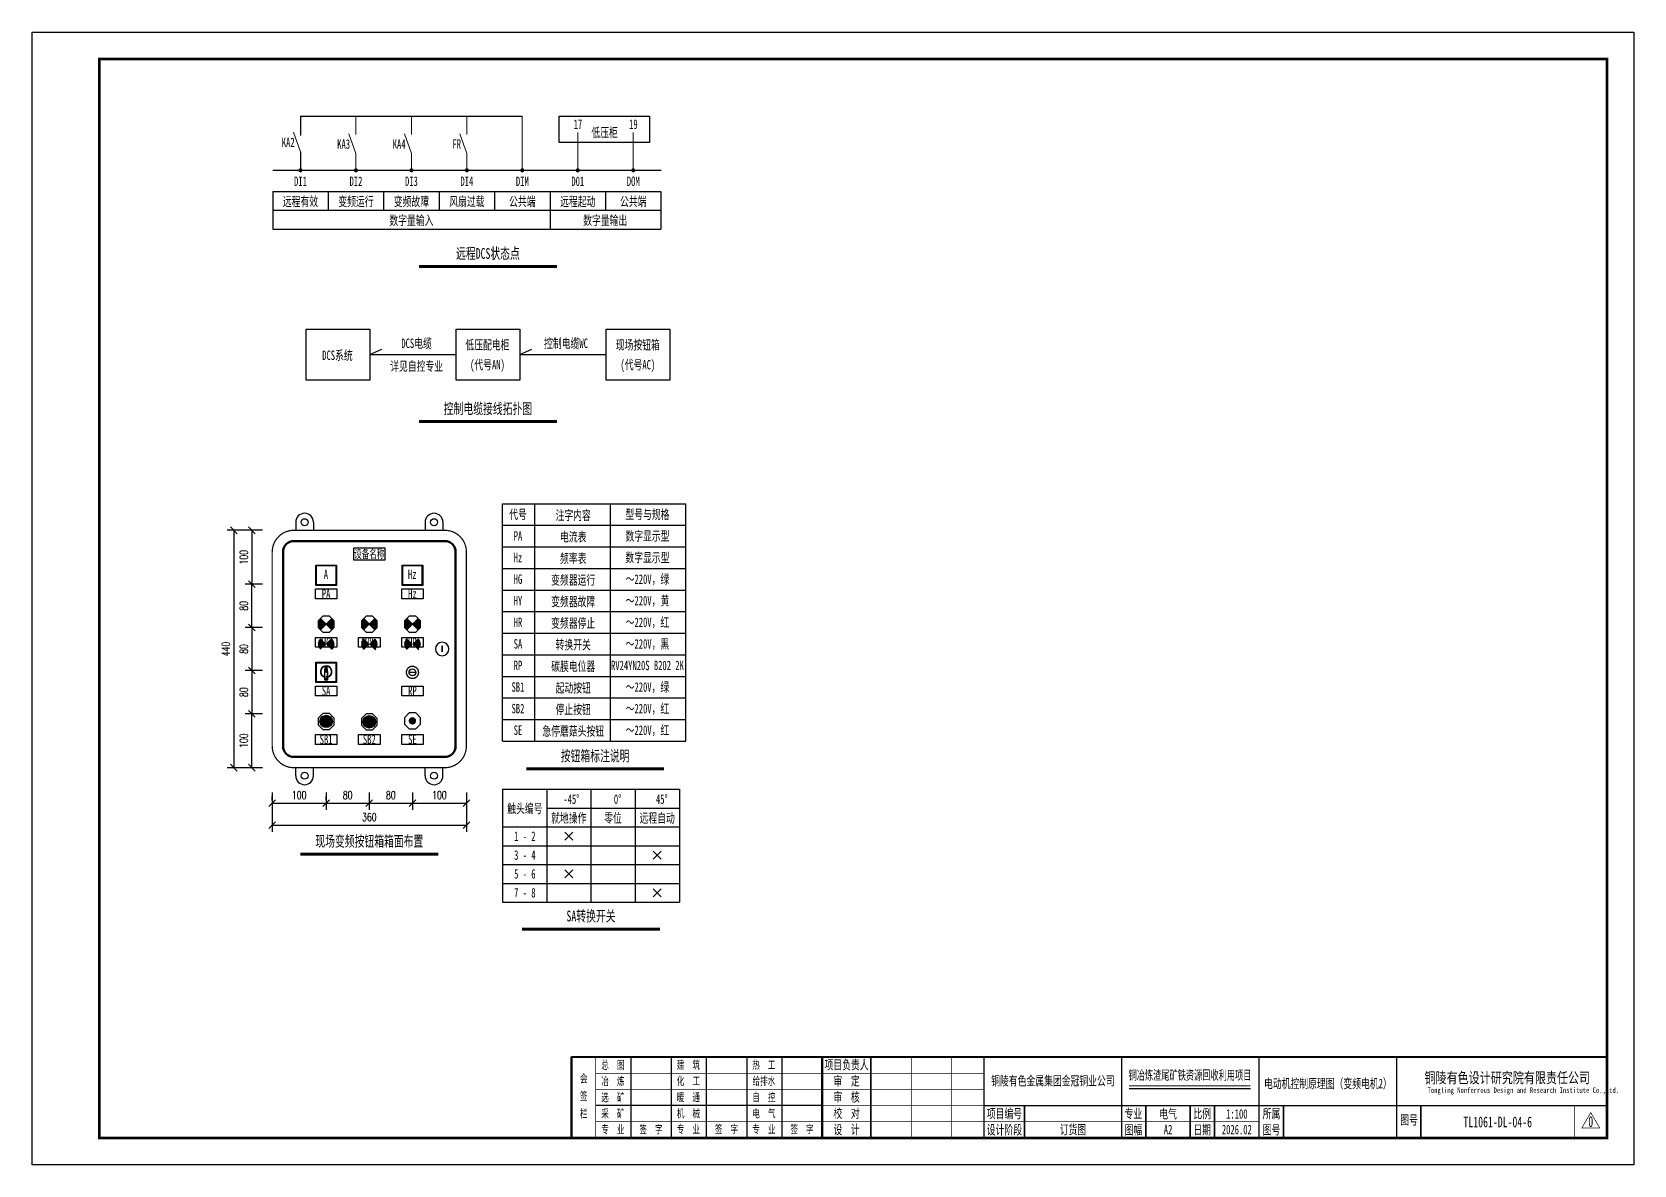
# Model space of a CAD drawing. Header units: millimetres. Extents: x 401220 to 2750366, y -101310 to 943175.
# Drawn here: x 1179837 to 1239237, y 495324 to 537324 of the extents above; entities that cross this region are included whole.
import ezdxf
from ezdxf.enums import TextEntityAlignment as Align

# ---------------------------------------------------------------- set-up
doc = ezdxf.new("R2010")
doc.units = ezdxf.units.MM
doc.linetypes.add('接地线', pattern=[1460, 500, 500, -200, 60, -200])
for name, color, linetype in [('1', 7, 'Continuous'), ('4', 1, 'Continuous'), ('TEXT', 4, 'Continuous'), ('动力平面设备层', 1, 'Continuous'), ('图框', 7, 'Continuous'), ('文字', 7, 'Continuous'), ('标注-照明', 7, 'Continuous'), ('照明平面导线层', 3, 'Continuous'), ('照明平面设备层', 1, 'Continuous'), ('电气-接地设计-接地线', 3, '接地线')]:
    doc.layers.add(name, color=color, linetype=linetype)
doc.layers.add('CAXA0层', color=7, linetype='Continuous', lineweight=25)
doc.layers.add('SW', color=8, linetype='Continuous', lineweight=20)
doc.styles.add('DIM_FONT', font='txt.shx', dxfattribs={"width": 0.7, "bigfont": 'hzdx.shx'})
doc.styles.add('HZ', font='simsun.ttf', dxfattribs={"width": 0.75})
doc.styles.add('标准', font='NSimSun.ttf', dxfattribs={"width": 0.667})
doc.dimstyles.new('副本 DIM20', dxfattribs={"dimtxt": 300, "dimasz": 2, "dimexe": 250, "dimexo": 300, "dimgap": 150, "dimtad": 1, "dimdec": 4, "dimlfac": 0.05, "dimzin": 0, "dimdsep": 46, "dimtxsty": 'DIM_FONT', "dimblk1": '_DIMX', "dimblk2": '_DIMX', "dimsah": 1, "dimcen": 0.09, "dimadec": 0, "dimazin": 0, "dimtfac": 1, "dimtdec": 4, "dimtix": 1, "dimtmove": 2, "dimatfit": 3, "dimldrblk": '_DIMX', "dimfxl": 250, "dimtolj": 1, "dimtzin": 0, "dimarcsym": 0})

# ---------------------------------------------------------------- blocks, each defined once
blk = doc.blocks.new('_Oblique')
at = {"color": 0, "linetype": 'ByBlock', "lineweight": -2}
blk.add_line((-0.5, -0.5), (0.5, 0.5), dxfattribs=at)
blk = doc.blocks.new('*D123')
at = {"layer": '1', "color": 3, "linetype": 'ByBlock', "lineweight": -2}
for p, q in [((1188384, 515252), (1187738, 515252)), ((1187988, 515252), (1187988, 513652)), ((1188384, 513652), (1187738, 513652))]:
    blk.add_line(p, q, dxfattribs=at)
at = {"layer": 'Defpoints', "color": 0, "linetype": 'ByBlock'}
for p in [(1188684, 515252), (1187988, 513652), (1188684, 513652)]:
    blk.add_point(p, dxfattribs=at)
at = {"layer": '1', "color": 3, "linetype": 'ByBlock', "lineweight": -2, "xscale": 250, "yscale": 250, "zscale": 250}
for p, rotation in [((1187988, 515252), 90), ((1187988, 513652), 270)]:
    blk.add_blockref('_Oblique', p, dxfattribs=dict(at, rotation=rotation))
at = {"layer": '1', "color": 7, "linetype": 'ByBlock', "insert": (1187688, 514452), "char_height": 300, "attachment_point": 5, "rotation": 90, "style": 'DIM_FONT'}
blk.add_mtext('\\A1;80', dxfattribs=at)
blk = doc.blocks.new('_DIMX')
blk.add_line((-150, 0), (150, 0))
at = {"const_width": 50}
blk.add_lwpolyline([(-70, -70), (70, 70)], dxfattribs=at)
blk = doc.blocks.new('*D124')
at = {"layer": '1', "color": 3, "linetype": 'ByBlock', "lineweight": -2}
for p, q in [((1188061, 518852), (1187074, 518852)), ((1187324, 518852), (1187324, 510052)), ((1188061, 510052), (1187074, 510052))]:
    blk.add_line(p, q, dxfattribs=at)
at = {"layer": 'Defpoints', "color": 0, "linetype": 'ByBlock'}
for p in [(1188361, 518852), (1187324, 510052), (1188361, 510052)]:
    blk.add_point(p, dxfattribs=at)
at = {"layer": '1', "color": 3, "linetype": 'ByBlock', "lineweight": -2, "xscale": 250, "yscale": 250, "zscale": 250}
for p, rotation in [((1187324, 518852), 90), ((1187324, 510052), 270)]:
    blk.add_blockref('_Oblique', p, dxfattribs=dict(at, rotation=rotation))
at = {"layer": '1', "color": 7, "linetype": 'ByBlock', "insert": (1187024, 514452), "char_height": 300, "attachment_point": 5, "rotation": 90, "style": 'DIM_FONT'}
blk.add_mtext('\\A1;440', dxfattribs=at)
blk = doc.blocks.new('*D125')
at = {"layer": '1', "color": 3, "linetype": 'ByBlock', "lineweight": -2}
for p, q in [((1188384, 518852), (1187738, 518852)), ((1187988, 518852), (1187988, 516852)), ((1188384, 516852), (1187738, 516852))]:
    blk.add_line(p, q, dxfattribs=at)
at = {"layer": 'Defpoints', "color": 0, "linetype": 'ByBlock'}
for p in [(1188684, 518852), (1187988, 516852), (1188684, 516852)]:
    blk.add_point(p, dxfattribs=at)
at = {"layer": '1', "color": 3, "linetype": 'ByBlock', "lineweight": -2, "xscale": 250, "yscale": 250, "zscale": 250}
for p, rotation in [((1187988, 518852), 90), ((1187988, 516852), 270)]:
    blk.add_blockref('_Oblique', p, dxfattribs=dict(at, rotation=rotation))
at = {"layer": '1', "color": 7, "linetype": 'ByBlock', "insert": (1187688, 517852), "char_height": 300, "attachment_point": 5, "rotation": 90, "style": 'DIM_FONT'}
blk.add_mtext('\\A1;100', dxfattribs=at)
blk = doc.blocks.new('*D126')
at = {"layer": '1', "color": 3, "linetype": 'ByBlock', "lineweight": -2}
for p, q in [((1188229, 516852), (1187738, 516852)), ((1187988, 515252), (1187988, 516852)), ((1188167, 515252), (1187738, 515252))]:
    blk.add_line(p, q, dxfattribs=at)
at = {"layer": 'Defpoints', "color": 0, "linetype": 'ByBlock'}
for p in [(1187988, 516852), (1188529, 516852), (1188467, 515252)]:
    blk.add_point(p, dxfattribs=at)
at = {"layer": '1', "color": 3, "linetype": 'ByBlock', "lineweight": -2, "xscale": 250, "yscale": 250, "zscale": 250}
for p, rotation in [((1187988, 516852), 90), ((1187988, 515252), 270)]:
    blk.add_blockref('_Oblique', p, dxfattribs=dict(at, rotation=rotation))
at = {"layer": '1', "color": 7, "linetype": 'ByBlock', "insert": (1187688, 516052), "char_height": 300, "attachment_point": 5, "rotation": 90, "style": 'DIM_FONT'}
blk.add_mtext('\\A1;80', dxfattribs=at)
blk = doc.blocks.new('*D127')
at = {"layer": '1', "color": 3, "linetype": 'ByBlock', "lineweight": -2}
for p, q in [((1192341, 509129), (1192341, 508483)), ((1193943, 509129), (1193943, 508483)), ((1192341, 508733), (1193943, 508733))]:
    blk.add_line(p, q, dxfattribs=at)
at = {"layer": 'Defpoints', "color": 0, "linetype": 'ByBlock'}
for p in [(1192341, 509429), (1193943, 509429), (1193943, 508733)]:
    blk.add_point(p, dxfattribs=at)
at = {"layer": '1', "color": 3, "linetype": 'ByBlock', "lineweight": -2, "xscale": 250, "yscale": 250, "zscale": 250, "rotation": 180}
blk.add_blockref('_Oblique', (1192341, 508733), dxfattribs=at)
at = {"layer": '1', "color": 3, "linetype": 'ByBlock', "lineweight": -2, "xscale": 250, "yscale": 250, "zscale": 250}
blk.add_blockref('_Oblique', (1193943, 508733), dxfattribs=at)
at = {"layer": '1', "color": 7, "linetype": 'ByBlock', "insert": (1193142, 509033), "char_height": 300, "attachment_point": 5, "style": 'DIM_FONT'}
blk.add_mtext('\\A1;80', dxfattribs=at)
blk = doc.blocks.new('*D128')
at = {"layer": '1', "color": 3, "linetype": 'ByBlock', "lineweight": -2}
for p, q in [((1193943, 509129), (1193943, 508483)), ((1195943, 509129), (1195943, 508483)), ((1193943, 508733), (1195943, 508733))]:
    blk.add_line(p, q, dxfattribs=at)
at = {"layer": 'Defpoints', "color": 0, "linetype": 'ByBlock'}
for p in [(1193943, 509429), (1195943, 509429), (1195943, 508733)]:
    blk.add_point(p, dxfattribs=at)
at = {"layer": '1', "color": 3, "linetype": 'ByBlock', "lineweight": -2, "xscale": 250, "yscale": 250, "zscale": 250, "rotation": 180}
blk.add_blockref('_Oblique', (1193943, 508733), dxfattribs=at)
at = {"layer": '1', "color": 3, "linetype": 'ByBlock', "lineweight": -2, "xscale": 250, "yscale": 250, "zscale": 250}
blk.add_blockref('_Oblique', (1195943, 508733), dxfattribs=at)
at = {"layer": '1', "color": 7, "linetype": 'ByBlock', "insert": (1194943, 509033), "char_height": 300, "attachment_point": 5, "style": 'DIM_FONT'}
blk.add_mtext('\\A1;100', dxfattribs=at)
blk = doc.blocks.new('*D129')
at = {"layer": '1', "color": 3, "linetype": 'ByBlock', "lineweight": -2}
for p, q in [((1188743, 509129), (1188743, 507668)), ((1195943, 509129), (1195943, 507668)), ((1188743, 507918), (1195943, 507918))]:
    blk.add_line(p, q, dxfattribs=at)
at = {"layer": 'Defpoints', "color": 0, "linetype": 'ByBlock'}
for p in [(1188743, 509429), (1195943, 509429), (1195943, 507918)]:
    blk.add_point(p, dxfattribs=at)
at = {"layer": '1', "color": 3, "linetype": 'ByBlock', "lineweight": -2, "xscale": 250, "yscale": 250, "zscale": 250, "rotation": 180}
blk.add_blockref('_Oblique', (1188743, 507918), dxfattribs=at)
at = {"layer": '1', "color": 3, "linetype": 'ByBlock', "lineweight": -2, "xscale": 250, "yscale": 250, "zscale": 250}
blk.add_blockref('_Oblique', (1195943, 507918), dxfattribs=at)
at = {"layer": '1', "color": 7, "linetype": 'ByBlock', "insert": (1192343, 508218), "char_height": 300, "attachment_point": 5, "style": 'DIM_FONT'}
blk.add_mtext('\\A1;360', dxfattribs=at)
blk = doc.blocks.new('*D130')
at = {"layer": '1', "color": 3, "linetype": 'ByBlock', "lineweight": -2}
for p, q in [((1188384, 512052), (1187738, 512052)), ((1187988, 510052), (1187988, 512052)), ((1188384, 510052), (1187738, 510052))]:
    blk.add_line(p, q, dxfattribs=at)
at = {"layer": 'Defpoints', "color": 0, "linetype": 'ByBlock'}
for p in [(1187988, 512052), (1188684, 512052), (1188684, 510052)]:
    blk.add_point(p, dxfattribs=at)
at = {"layer": '1', "color": 3, "linetype": 'ByBlock', "lineweight": -2, "xscale": 250, "yscale": 250, "zscale": 250}
for p, rotation in [((1187988, 512052), 90), ((1187988, 510052), 270)]:
    blk.add_blockref('_Oblique', p, dxfattribs=dict(at, rotation=rotation))
at = {"layer": '1', "color": 7, "linetype": 'ByBlock', "insert": (1187688, 511052), "char_height": 300, "attachment_point": 5, "rotation": 90, "style": 'DIM_FONT'}
blk.add_mtext('\\A1;100', dxfattribs=at)
blk = doc.blocks.new('*D131')
at = {"layer": '1', "color": 3, "linetype": 'ByBlock', "lineweight": -2}
for p, q in [((1188167, 513652), (1187738, 513652)), ((1187988, 513652), (1187988, 512052)), ((1188229, 512052), (1187738, 512052))]:
    blk.add_line(p, q, dxfattribs=at)
at = {"layer": 'Defpoints', "color": 0, "linetype": 'ByBlock'}
for p in [(1188467, 513652), (1187988, 512052), (1188529, 512052)]:
    blk.add_point(p, dxfattribs=at)
at = {"layer": '1', "color": 3, "linetype": 'ByBlock', "lineweight": -2, "xscale": 250, "yscale": 250, "zscale": 250}
for p, rotation in [((1187988, 513652), 90), ((1187988, 512052), 270)]:
    blk.add_blockref('_Oblique', p, dxfattribs=dict(at, rotation=rotation))
at = {"layer": '1', "color": 7, "linetype": 'ByBlock', "insert": (1187688, 512852), "char_height": 300, "attachment_point": 5, "rotation": 90, "style": 'DIM_FONT'}
blk.add_mtext('\\A1;80', dxfattribs=at)
blk = doc.blocks.new('*D132')
at = {"layer": '1', "color": 3, "linetype": 'ByBlock', "lineweight": -2}
for p, q in [((1188743, 508846), (1188743, 508983)), ((1188743, 508733), (1190743, 508733)), ((1190743, 508846), (1190743, 508983))]:
    blk.add_line(p, q, dxfattribs=at)
at = {"layer": 'Defpoints', "color": 0, "linetype": 'ByBlock'}
for p in [(1188743, 508546), (1190743, 508733), (1190743, 508546)]:
    blk.add_point(p, dxfattribs=at)
at = {"layer": '1', "color": 3, "linetype": 'ByBlock', "lineweight": -2, "xscale": 250, "yscale": 250, "zscale": 250, "rotation": 180}
blk.add_blockref('_Oblique', (1188743, 508733), dxfattribs=at)
at = {"layer": '1', "color": 3, "linetype": 'ByBlock', "lineweight": -2, "xscale": 250, "yscale": 250, "zscale": 250}
blk.add_blockref('_Oblique', (1190743, 508733), dxfattribs=at)
at = {"layer": '1', "color": 7, "linetype": 'ByBlock', "insert": (1189743, 509033), "char_height": 300, "attachment_point": 5, "style": 'DIM_FONT'}
blk.add_mtext('\\A1;100', dxfattribs=at)
blk = doc.blocks.new('*D133')
at = {"layer": '1', "color": 3, "linetype": 'ByBlock', "lineweight": -2}
for p, q in [((1190740, 509129), (1190740, 508483)), ((1192341, 509129), (1192341, 508483)), ((1190740, 508733), (1192341, 508733))]:
    blk.add_line(p, q, dxfattribs=at)
at = {"layer": 'Defpoints', "color": 0, "linetype": 'ByBlock'}
for p in [(1190740, 509429), (1192341, 509429), (1192341, 508733)]:
    blk.add_point(p, dxfattribs=at)
at = {"layer": '1', "color": 3, "linetype": 'ByBlock', "lineweight": -2, "xscale": 250, "yscale": 250, "zscale": 250, "rotation": 180}
blk.add_blockref('_Oblique', (1190740, 508733), dxfattribs=at)
at = {"layer": '1', "color": 3, "linetype": 'ByBlock', "lineweight": -2, "xscale": 250, "yscale": 250, "zscale": 250}
blk.add_blockref('_Oblique', (1192341, 508733), dxfattribs=at)
at = {"layer": '1', "color": 7, "linetype": 'ByBlock', "insert": (1191541, 509033), "char_height": 300, "attachment_point": 5, "style": 'DIM_FONT'}
blk.add_mtext('\\A1;80', dxfattribs=at)
blk = doc.blocks.new('3')
at = {"layer": 'TEXT', "color": 7, "lineweight": 25, "style": 'HZ', "width": 0.75}
for s, height, p in [('铜陵有色设计研究院有限责任公司', 400, (221501, 249018)), ('Tongling Nonferrous Design and Research Institute Co.,Ltd.', 200, (221613, 248659))]:
    blk.add_text(s, height=height, dxfattribs=at).set_placement(p)
blk = doc.blocks.new('铜陵有色图签02')
at = {"layer": '图框', "linetype": 'Continuous', "lineweight": 50}
for p, q in [((-38401, 3003), (-38401, 1)), ((-29100, 3001), (-29100, 0))]:
    blk.add_line(p, q, dxfattribs=at)
at = {"layer": '图框', "color": 7, "linetype": 'Continuous', "lineweight": 25}
for p, q in [((-36201, 3010), (-36201, 9)), ((-34701, 3010), (-34701, 9)), ((-33401, 3017), (-33401, 16)), ((-31901, 3017), (-31901, 16)), ((-30601, 3017), (-30601, 16)), ((-29100, 1201), (-37501, 1201))]:
    blk.add_line(p, q, dxfattribs=at)
at = {"layer": '图框', "color": 7, "linetype": 'Continuous', "lineweight": 35}
for p, q in [((-27300, 3001), (-27300, 1)), ((-21600, 1197), (-21600, -3)), ((-17100, 1200), (-17100, 0)), ((-15450, 0), (-15450, 1200)), ((-14550, 1200), (-14550, 0)), ((-12000, 1201), (-12000, 1)), ((-6900, 1202), (-6900, 2))]:
    blk.add_line(p, q, dxfattribs=at)
at = {"layer": '图框', "lineweight": 25}
blk.add_line((-17723, 1830), (-13223, 1830), dxfattribs=at)
at = {"layer": '图框', "lineweight": 70, "const_width": 70}
blk.add_lwpolyline([(-17980, 3001), (0, 3001), (-38401, 3001)], dxfattribs=at)
at = {"layer": '图框', "color": 7, "linetype": 'Continuous', "lineweight": 25, "const_width": 25}
for points in [[(-37501, 3000), (-37501, 0)], [(-25800, 3001), (-25800, 1)], [(-24300, 3001), (-24300, 1)], [(-23100, 2401), (-37501, 2401)], [(-23100, 1801), (-37501, 1801)], [(-23100, 1201), (-29100, 1201)], [(-12900, 600), (-18000, 600), (-37501, 600)], [(-602, 943), (-932, 371), (-272, 371), (-602, 943)]]:
    blk.add_lwpolyline(points, dxfattribs=at)
at = {"layer": '图框', "linetype": 'Continuous', "lineweight": 50, "const_width": 50}
for points in [[(-23100, 3001), (-23100, 1)], [(-18000, 3000), (-18000, 0)]]:
    blk.add_lwpolyline(points, dxfattribs=at)
at = {"layer": '图框', "lineweight": 50, "const_width": 50}
for points in [[(-12900, 3001), (-12900, 1)], [(-7800, 3001), (-7800, 1)], [(0, 3000), (0, 0)], [(-23100, 1200), (0, 1200)]]:
    blk.add_lwpolyline(points, dxfattribs=at)
at = {"layer": '图框', "lineweight": 25, "const_width": 35}
blk.add_lwpolyline([(-17723, 1930), (-13223, 1930)], dxfattribs=at)
at = {"layer": '图框', "color": 7, "linetype": 'Continuous', "lineweight": 35, "const_width": 25}
blk.add_lwpolyline([(-1200, 1201), (-1200, 0)], dxfattribs=at)
at = {"layer": '图框', "linetype": 'Continuous', "lineweight": 70, "const_width": 70}
blk.add_lwpolyline([(-38401, 1), (0, 0)], dxfattribs=at)
at = {"layer": '图框', "lineweight": 25}
blk.add_blockref('3', (-228268, -246986), dxfattribs=at)
at = {"layer": 'TEXT', "color": 7, "lineweight": 25, "style": '标准', "width": 0.667}
for s, height, p in [('会', 300, (-37942, 2054)), ('总  图', 300, (-36862, 2555)), ('建  筑', 300, (-34062, 2562)), ('热  工', 300, (-31262, 2562)), ('项目负责人', 350, (-28197, 2541)), ('冶  炼', 300, (-36862, 1955)), ('化  工', 300, (-34062, 1962)), ('给排水', 300, (-31262, 1962)), ('审  定', 350, (-28197, 1941)), ('签', 300, (-37942, 1404)), ('选  矿', 300, (-36862, 1355)), ('暖  通', 300, (-34062, 1362)), ('自  控', 300, (-31262, 1362)), ('审  核', 350, (-28197, 1341)), ('栏', 300, (-37942, 754)), ('采  矿', 300, (-36862, 754)), ('机  械', 300, (-34062, 761)), ('电  气', 300, (-31262, 761)), ('校  对', 350, (-28197, 741)), ('项目编号', 350, (-22343, 730)), ('专业', 350, (-17559, 730)), ('比例', 350, (-15009, 730)), ('所属', 350, (-12438, 730)), ('图号', 350, (-7339, 495)), ('专  业', 300, (-36862, 170)), ('签  字', 300, (-35449, 170)), ('专  业', 300, (-34062, 177)), ('签  字', 300, (-32649, 177)), ('专  业', 300, (-31262, 177)), ('签  字', 300, (-29849, 177)), ('设  计', 350, (-28197, 139)), ('设计阶段', 350, (-22343, 130)), ('图幅', 350, (-17559, 130)), ('日期', 350, (-15009, 130)), ('图号', 350, (-12438, 130))]:
    blk.add_text(s, height=height, dxfattribs=at).set_placement(p, align=Align.CENTER)

msp = doc.modelspace()

# ---------------------------------------------------------------- hatches: boundary and pattern name
at = {"linetype": 'ByBlock', "lineweight": 25}
h = msp.add_hatch(dxfattribs=at)
h.set_pattern_fill('ANSI31', scale=184.8, style=0)
h.set_pattern_definition([(45, (626340.397, 517562.544), (-16.3341666, 16.3341666), [])])
h.paths.add_polyline_path([(1190742.75691, 515367.58277), (1190533.85323, 515576.83361, 0.1991281417), (1190447.07691, 515367.58277, 0.1986966109), (1190533.50607, 515158.67908)])
h.paths.add_polyline_path([(1190952.00775, 515576.48645), (1190742.75691, 515367.58277), (1190951.66059, 515158.33193, 0.1991281417), (1191038.43691, 515367.58277, 0.1986966109)])
h = msp.add_hatch(dxfattribs=at)
h.set_pattern_fill('ANSI31', scale=184.8, style=0)
h.set_pattern_definition([(45, (629330.195, 517562.544), (-16.3341666, 16.3341666), [])])
h.paths.add_polyline_path([(1192342.70246, 515367.58277), (1192133.79877, 515576.83361, 0.1991281417), (1192047.02246, 515367.58277, 0.1986966109), (1192133.45162, 515158.67908)])
h.paths.add_polyline_path([(1192551.9533, 515576.48645), (1192342.70246, 515367.58277), (1192551.60614, 515158.33193, 0.1991281417), (1192638.38246, 515367.58277, 0.1986966109)])
h = msp.add_hatch(dxfattribs=at)
h.set_pattern_fill('ANSI31', scale=184.8, style=0)
h.set_pattern_definition([(45, (630930.25, 517562.544), (-16.3341666, 16.3341666), [])])
h.paths.add_polyline_path([(1193942.75691, 515367.58277), (1193733.85323, 515576.83361, 0.1991281417), (1193647.07691, 515367.58277, 0.1986966109), (1193733.50607, 515158.67908)])
h.paths.add_polyline_path([(1194152.00775, 515576.48645), (1193942.75691, 515367.58277), (1194151.66059, 515158.33193, 0.1991281417), (1194238.43691, 515367.58277, 0.1986966109)])
h = msp.add_hatch(dxfattribs=at)
h.set_pattern_fill('ANSI31', scale=184.8, style=0)
h.set_pattern_definition([(45, (626340.397, 516827.52), (-16.3341666, 16.3341666), [])])
h.paths.add_polyline_path([(1190742.75691, 514632.55855), (1190533.85323, 514841.80939, 0.1991281417), (1190447.07691, 514632.55855, 0.1986966109), (1190533.50607, 514423.65487)])
h.paths.add_polyline_path([(1190952.00775, 514841.46223), (1190742.75691, 514632.55855), (1190951.66059, 514423.30771, 0.1991281417), (1191038.43691, 514632.55855, 0.1986966109)])
h = msp.add_hatch(dxfattribs=at)
h.set_pattern_fill('ANSI31', scale=184.8, style=0)
h.set_pattern_definition([(45, (629330.195, 516827.52), (-16.3341666, 16.3341666), [])])
h.paths.add_polyline_path([(1192342.70246, 514632.55855), (1192133.79877, 514841.80939, 0.1991281417), (1192047.02246, 514632.55855, 0.1986966109), (1192133.45162, 514423.65487)])
h.paths.add_polyline_path([(1192551.9533, 514841.46223), (1192342.70246, 514632.55855), (1192551.60614, 514423.30771, 0.1991281417), (1192638.38246, 514632.55855, 0.1986966109)])
h = msp.add_hatch(dxfattribs=at)
h.set_pattern_fill('ANSI31', scale=184.8, style=0)
h.set_pattern_definition([(45, (630930.25, 516827.52), (-16.3341666, 16.3341666), [])])
h.paths.add_polyline_path([(1193942.75691, 514632.55855), (1193733.85323, 514841.80939, 0.1991281417), (1193647.07691, 514632.55855, 0.1986966109), (1193733.50607, 514423.65487)])
h.paths.add_polyline_path([(1194152.00775, 514841.46223), (1193942.75691, 514632.55855), (1194151.66059, 514423.30771, 0.1991281417), (1194238.43691, 514632.55855, 0.1986966109)])
at = {"layer": '文字', "linetype": 'ByBlock', "ltscale": 0.2}
h = msp.add_hatch(dxfattribs=at)
h.set_pattern_fill('ANSI31', scale=308, style=0)
h.set_pattern_definition([(45, (-2173361.837, 1886555.832), (-27.22361108, 27.22361108), [])])
edge = h.paths.add_edge_path()
edge.add_line((1190803.7065, 513304.4534), (1190803.7065, 513579.75142))
edge.add_line((1190679.0034, 513579.75094), (1190679.0034, 513304.4534))
edge.add_arc((1189907.32204, 513579.75094), 896.38446, 359.9999999985, 366.2311317249)
edge.add_arc((1190323.14414, 513625.15229), 478.09114, 6.2311317169, 14.7669743256)
edge.add_arc((1190582.03689, 513693.39509), 210.3552, 14.7669743376, 32.4716252569)
edge.add_arc((1190741.35495, 513794.781), 21.51308, 32.4716252704, 90.0000000155)
edge.add_arc((1190741.35495, 513794.781), 21.51308, 90.0000000068, 147.5283747518)
edge.add_arc((1190900.67301, 513693.39509), 210.3552, 147.5283747424, 165.2330256616)
edge.add_arc((1191159.56576, 513625.15229), 478.09114, 165.233025662, 173.7688682705)
edge.add_arc((1191575.38786, 513579.75094), 896.38446, 173.7688682747, 180.0000000009)
edge.add_line((1190679.0034, 513304.4534), (1190803.7065, 513304.4534))
at = {"layer": '电气-接地设计-接地线', "linetype": 'ByBlock', "ltscale": 0.2}
h = msp.add_hatch(color=7, dxfattribs=at)
edge = h.paths.add_edge_path()
edge.add_arc((1190742.75691, 511767.57762), 230.34819, 0, 360)
h = msp.add_hatch(color=7, dxfattribs=at)
edge = h.paths.add_edge_path()
edge.add_arc((1192342.70246, 511752.06001), 230.34819, 0, 360)
h = msp.add_hatch(color=7, dxfattribs=at)
edge = h.paths.add_edge_path()
edge.add_arc((1193941.36405, 511787.57607), 138.20891, 0, 360)

# ---------------------------------------------------------------- linework, layer by layer
at = {"color": 7, "linetype": 'ByBlock', "lineweight": 25}
for p, q in [((1190952.00775, 515576.48645), (1190533.50607, 515158.67908)), ((1190951.66059, 515158.33193), (1190533.85323, 515576.83361)), ((1192551.9533, 515576.48645), (1192133.45162, 515158.67908)), ((1192551.60614, 515158.33193), (1192133.79877, 515576.83361)), ((1194152.00775, 515576.48645), (1193733.50607, 515158.67908)), ((1194151.66059, 515158.33193), (1193733.85323, 515576.83361)), ((1190679.0034, 513579.75094), (1190679.0034, 513304.4534)), ((1190679.0034, 513304.4534), (1190803.7065, 513304.4534)), ((1190803.7065, 513304.4534), (1190803.7065, 513579.75142))]:
    msp.add_line(p, q, dxfattribs=at)
at = {"color": 7, "linetype": 'ByBlock', "lineweight": 20, "const_width": 75}
for points in [[(1189752.63801, 532197.32135, 1), (1189827.63801, 532197.32135, 1)], [(1191809.13695, 532197.32135, 1), (1191884.13695, 532197.32135, 1)], [(1193865.63588, 532197.32135, 1), (1193940.63588, 532197.32135, 1)], [(1195922.13482, 532197.32135, 1), (1195997.13482, 532197.32135, 1)], [(1197978.63376, 532197.32135, 1), (1198053.63376, 532197.32135, 1)], [(1200035.13269, 532197.32135, 1), (1200110.13269, 532197.32135, 1)], [(1202091.63163, 532197.32135, 1), (1202166.63163, 532197.32135, 1)]]:
    msp.add_lwpolyline(points, format="xyb", close=True, dxfattribs=at)
at = {"color": 7, "linetype": 'ByBlock', "lineweight": 50}
for points in [[(1189542.75691, 518451.748, 0.4142135624), (1189142.75691, 518051.748)], [(1195542.75691, 518051.748, 0.4142135624), (1195142.75691, 518451.748)], [(1189142.75691, 510851.748, 0.4142135624), (1189542.75691, 510451.748)], [(1195142.75691, 510451.748, 0.4142135624), (1195542.75691, 510851.748)]]:
    msp.add_lwpolyline(points, format="xyb", dxfattribs=at)
for points in [[(1189142.75691, 510851.748), (1189142.75691, 518051.748)], [(1189542.75691, 518451.748), (1195142.75691, 518451.748)], [(1195542.75691, 518051.748), (1195542.75691, 510851.748)], [(1195142.75691, 510451.748), (1189542.75691, 510451.748)]]:
    msp.add_lwpolyline(points, dxfattribs=at)
at = {"color": 7, "linetype": 'ByBlock', "lineweight": 25}
for points in [[(1191763.12396, 518201.748), (1192922.38986, 518201.748), (1192922.38986, 517745.7219), (1191763.12396, 517745.7219)], [(1190360.18169, 517561.51147), (1191122.61629, 517561.51147), (1191122.61629, 516809.23954), (1190360.18169, 516809.23954)], [(1193560.18169, 517561.51404), (1194322.61629, 517561.51404), (1194322.61629, 516809.24212), (1193560.18169, 516809.24212)], [(1190343.69292, 516676.27314), (1191141.8209, 516676.27314), (1191141.8209, 516313.45338), (1190343.69292, 516313.45338)], [(1193543.69292, 516676.27571), (1194341.8209, 516676.27571), (1194341.8209, 516313.45595), (1193543.69292, 516313.45595)], [(1190620.28224, 515663.26277), (1190447.07691, 515490.05743), (1190447.07691, 515245.1081), (1190620.28224, 515071.90277), (1190865.23157, 515071.90277), (1191038.43691, 515245.1081), (1191038.43691, 515490.05743), (1190865.23157, 515663.26277)], [(1192220.22779, 515663.26277), (1192047.02246, 515490.05743), (1192047.02246, 515245.1081), (1192220.22779, 515071.90277), (1192465.17712, 515071.90277), (1192638.38246, 515245.1081), (1192638.38246, 515490.05743), (1192465.17712, 515663.26277)], [(1193820.28224, 515663.26277), (1193647.07691, 515490.05743), (1193647.07691, 515245.1081), (1193820.28224, 515071.90277), (1194065.23157, 515071.90277), (1194238.43691, 515245.1081), (1194238.43691, 515490.05743), (1194065.23157, 515663.26277)], [(1190343.69292, 514876.27314), (1191141.8209, 514876.27314), (1191141.8209, 514513.45338), (1190343.69292, 514513.45338)], [(1191943.63846, 514876.27314), (1192741.76645, 514876.27314), (1192741.76645, 514513.45338), (1191943.63846, 514513.45338)], [(1193543.69292, 514876.27314), (1194341.8209, 514876.27314), (1194341.8209, 514513.45338), (1193543.69292, 514513.45338)], [(1190360.18169, 513961.51147), (1191122.61629, 513961.51147), (1191122.61629, 513209.23954), (1190360.18169, 513209.23954)], [(1190343.69292, 513076.27314), (1191141.8209, 513076.27314), (1191141.8209, 512713.45338), (1190343.69292, 512713.45338)], [(1193543.69292, 513076.27571), (1194341.8209, 513076.27571), (1194341.8209, 512713.45595), (1193543.69292, 512713.45595)], [(1190620.28224, 512063.26019), (1190447.07691, 511890.05486), (1190447.07691, 511645.10553), (1190620.28224, 511471.90019), (1190865.23157, 511471.90019), (1191038.43691, 511645.10553), (1191038.43691, 511890.05486), (1190865.23157, 512063.26019)], [(1192220.22779, 512047.74259), (1192047.02246, 511874.53725), (1192047.02246, 511629.58792), (1192220.22779, 511456.38259), (1192465.17712, 511456.38259), (1192638.38246, 511629.58792), (1192638.38246, 511874.53725), (1192465.17712, 512047.74259)], [(1193820.28224, 512078.78294), (1193647.07691, 511905.57761), (1193647.07691, 511660.62828), (1193820.28224, 511487.42294), (1194065.23157, 511487.42294), (1194238.43691, 511660.62828), (1194238.43691, 511905.57761), (1194065.23157, 512078.78294)], [(1190343.69292, 511276.27314), (1191141.8209, 511276.27314), (1191141.8209, 510913.45338), (1190343.69292, 510913.45338)], [(1191943.63846, 511276.27571), (1192741.76645, 511276.27571), (1192741.76645, 510913.45595), (1191943.63846, 510913.45595)], [(1193543.69292, 511276.27571), (1194341.8209, 511276.27571), (1194341.8209, 510913.45595), (1193543.69292, 510913.45595)]]:
    msp.add_lwpolyline(points, close=True, dxfattribs=at)
at = {"color": 7, "linetype": 'ByBlock', "const_width": 64}
msp.add_lwpolyline([(1195043.01316, 514571.56866), (1195043.01316, 514335.60436)], dxfattribs=at)
at = {"color": 7, "linetype": 'ByBlock', "lineweight": 25}
msp.add_lwpolyline([(1190803.7065, 513579.75094), (1190798.41078, 513677.04407), (1190785.44415, 513747.01219, 0.077405152), (1190759.50462, 513806.33098), (1190741.35495, 513816.29407), (1190723.20528, 513806.33098), (1190697.26575, 513747.01219, 0.0372618705), (1190684.29912, 513677.04407), (1190679.0034, 513579.75094)], format="xyb", dxfattribs=at)
at = {"color": 7, "linetype": 'ByBlock'}
for start, end in [(90, 270), (270, 90)]:
    msp.add_arc((1195042.75691, 514451.748), 250, start, end, dxfattribs=at)
at = {"color": 7, "linetype": 'ByBlock', "lineweight": 25}
for radius, start, end in [(216.4831, 286.7394786705, 253.2605213295), (200.7336, 288.0965024602, 251.9034975398)]:
    msp.add_arc((1190741.35495, 513615.56047), radius, start, end, dxfattribs=at)
at = {"layer": '1', "color": 7, "const_width": 50}
msp.add_lwpolyline([(1193717.75691, 513585.37551, 1), (1194167.75691, 513585.37551, 1)], format="xyb", close=True, dxfattribs=at)
at = {"layer": '1', "color": 7, "const_width": 45}
msp.add_lwpolyline([(1193816.61133, 513585.37551), (1194068.90248, 513585.37551)], dxfattribs=at)
at = {"layer": '1', "color": 7}
msp.add_circle((1193942.75691, 513585.37551), 126.14558, dxfattribs=at)
at = {"layer": '4', "color": 7, "linetype": 'ByBlock'}
for p, q in [((1189612.75691, 519151.748), (1189612.75691, 518851.748)), ((1190272.75691, 519151.748), (1190272.75691, 518851.748)), ((1194412.75691, 519151.748), (1194412.75691, 518851.748)), ((1195072.75691, 519151.748), (1195072.75691, 518851.748)), ((1189612.75691, 509751.748), (1189612.75691, 510051.748)), ((1190272.75691, 509751.748), (1190272.75691, 510051.748)), ((1194412.75691, 509751.748), (1194412.75691, 510051.748)), ((1195072.75691, 509751.748), (1195072.75691, 510051.748))]:
    msp.add_line(p, q, dxfattribs=at)
at = {"layer": '4', "color": 7, "linetype": 'ByBlock', "const_width": 45}
for points in [[(1189542.75691, 518851.748, 0.4142135624), (1188742.75691, 518051.748)], [(1195942.75691, 518051.748, 0.4142135624), (1195142.75691, 518851.748)], [(1188742.75691, 510851.748, 0.4142135624), (1189542.75691, 510051.748)], [(1195142.75691, 510051.748, 0.4142135624), (1195942.75691, 510851.748)]]:
    msp.add_lwpolyline(points, format="xyb", dxfattribs=at)
for points in [[(1189542.75691, 518851.748), (1195142.75691, 518851.748)], [(1188742.75691, 510851.748), (1188742.75691, 518051.748)], [(1195942.75691, 518051.748), (1195942.75691, 510851.748)], [(1195142.75691, 510051.748), (1189542.75691, 510051.748)]]:
    msp.add_lwpolyline(points, dxfattribs=at)
at = {"layer": '4', "color": 7, "linetype": 'ByBlock'}
for centre in [(1189942.75691, 519151.748), (1194742.75691, 519151.748), (1189942.75691, 509751.748), (1194742.75691, 509751.748)]:
    msp.add_circle(centre, 130, dxfattribs=at)
for centre, start, end in [((1189942.75691, 519151.748), 0, 180), ((1194742.75691, 519151.748), 0, 180), ((1189942.75691, 509751.748), 180, 0), ((1194742.75691, 509751.748), 180, 0)]:
    msp.add_arc(centre, 330, start, end, dxfattribs=at)
at = {"layer": 'CAXA0层', "color": 7, "linetype": 'ByBlock', "lineweight": 40}
for p, q in [((1194192.617, 528660.92374), (1199290.76229, 528660.92374)), ((1194192.617, 522909.34527), (1199290.76229, 522909.34527)), ((1198168.42659, 510034.49238), (1203266.57188, 510034.49238)), ((1189793.91199, 506874.10104), (1194892.05728, 506874.10104)), ((1198013.77859, 504095.50695), (1203111.92388, 504095.50695))]:
    msp.add_line(p, q, dxfattribs=at)
at = {"layer": 'CAXA0层', "color": 7, "linetype": 'ByBlock', "lineweight": 0}
for p, q in [((1194192.617, 528595.44081), (1199290.76229, 528595.44081)), ((1194192.617, 522843.86234), (1199290.76229, 522843.86234)), ((1198168.42659, 509969.00945), (1203266.57188, 509969.00945)), ((1189793.91199, 506808.61811), (1194892.05728, 506808.61811)), ((1198013.77859, 504030.02402), (1203111.92388, 504030.02402))]:
    msp.add_line(p, q, dxfattribs=at)
at = {"layer": 'SW', "color": 7, "linetype": 'ByBlock', "lineweight": 25}
for p, q in [((1188761.88854, 531412.33022), (1188761.88854, 530015.97905)), ((1188761.88854, 531412.33022), (1188761.88854, 530714.15463)), ((1188761.88854, 531412.33022), (1203157.3811, 531412.33022)), ((1190818.38748, 531412.33022), (1190818.38748, 530714.15463)), ((1192874.88641, 531412.33022), (1192874.88641, 530714.15463)), ((1194931.38535, 531412.33022), (1194931.38535, 530714.15463)), ((1196987.88429, 531412.33022), (1196987.88429, 530714.15463)), ((1199044.38322, 531412.33022), (1199044.38322, 530015.97905)), ((1201100.88216, 531412.33022), (1201100.88216, 530714.15463)), ((1203157.3811, 531412.33022), (1203157.3811, 530015.97905)), ((1188761.88854, 530714.15463), (1203157.3811, 530714.15463)), ((1188761.88854, 530015.97905), (1203157.3811, 530015.97905)), ((1197284.08771, 519836.22102), (1198484.08771, 519836.22102)), ((1197284.08771, 519036.22102), (1197284.08771, 519836.22102)), ((1198484.08771, 519836.22102), (1201284.08771, 519836.22102)), ((1198484.08771, 519036.22102), (1198484.08771, 519836.22102)), ((1201284.08771, 519036.22102), (1201284.08771, 519836.22102)), ((1201284.08771, 519836.22102), (1204084.08771, 519836.22102)), ((1204084.08771, 519036.22102), (1204084.08771, 519836.22102)), ((1197284.08771, 519036.22102), (1198484.08771, 519036.22102)), ((1197284.08771, 518236.22102), (1197284.08771, 519036.22102)), ((1198484.08771, 519036.22102), (1201284.08771, 519036.22102)), ((1198484.08771, 518236.22102), (1198484.08771, 519036.22102)), ((1201284.08771, 518236.22102), (1201284.08771, 519036.22102)), ((1201284.08771, 519036.22102), (1204084.08771, 519036.22102)), ((1204084.08771, 518236.22102), (1204084.08771, 519036.22102)), ((1204084.08771, 518236.22102), (1204084.08771, 519036.22102)), ((1197284.08771, 518236.22102), (1198484.08771, 518236.22102)), ((1197284.08771, 517436.22102), (1197284.08771, 518236.22102)), ((1198484.08771, 518236.22102), (1201284.08771, 518236.22102)), ((1198484.08771, 517436.22102), (1198484.08771, 518236.22102)), ((1201284.08771, 518236.22102), (1204084.08771, 518236.22102)), ((1201284.08771, 517436.22102), (1201284.08771, 518236.22102)), ((1204084.08771, 517436.22102), (1204084.08771, 518236.22102)), ((1204084.08771, 517436.22102), (1204084.08771, 518236.22102)), ((1197284.08771, 516636.22102), (1197284.08771, 517436.22102)), ((1197284.08771, 517436.22102), (1198484.08771, 517436.22102)), ((1198484.08771, 516636.22102), (1198484.08771, 517436.22102)), ((1198484.08771, 517436.22102), (1201284.08771, 517436.22102)), ((1201284.08771, 516636.22102), (1201284.08771, 517436.22102)), ((1201284.08771, 517436.22102), (1204084.08771, 517436.22102)), ((1204084.08771, 516636.22102), (1204084.08771, 517436.22102)), ((1204084.08771, 516636.22102), (1204084.08771, 517436.22102)), ((1197284.08771, 516636.22102), (1198484.08771, 516636.22102)), ((1197284.08771, 515836.22102), (1197284.08771, 516636.22102)), ((1198484.08771, 516636.22102), (1201284.08771, 516636.22102)), ((1198484.08771, 515836.22102), (1198484.08771, 516636.22102)), ((1201284.08771, 515836.22102), (1201284.08771, 516636.22102)), ((1201284.08771, 516636.22102), (1204084.08771, 516636.22102)), ((1204084.08771, 515836.22102), (1204084.08771, 516636.22102)), ((1204084.08771, 515836.22102), (1204084.08771, 516636.22102)), ((1197284.08771, 515836.22102), (1198484.08771, 515836.22102)), ((1197284.08771, 515036.22102), (1197284.08771, 515836.22102)), ((1198484.08771, 515836.22102), (1201284.08771, 515836.22102)), ((1198484.08771, 515036.22102), (1198484.08771, 515836.22102)), ((1201284.08771, 515036.22102), (1201284.08771, 515836.22102)), ((1201284.08771, 515836.22102), (1204084.08771, 515836.22102)), ((1204084.08771, 515036.22102), (1204084.08771, 515836.22102)), ((1204084.08771, 515036.22102), (1204084.08771, 515836.22102)), ((1197284.08771, 515036.22102), (1198484.08771, 515036.22102)), ((1197284.08771, 514236.22102), (1197284.08771, 515036.22102)), ((1198484.08771, 515036.22102), (1201284.08771, 515036.22102)), ((1198484.08771, 514236.22102), (1198484.08771, 515036.22102)), ((1201284.08771, 514236.22102), (1201284.08771, 515036.22102)), ((1201284.08771, 515036.22102), (1204084.08771, 515036.22102)), ((1204084.08771, 514236.22102), (1204084.08771, 515036.22102)), ((1204084.08771, 514236.22102), (1204084.08771, 515036.22102)), ((1197284.08771, 514236.22102), (1198484.08771, 514236.22102)), ((1197284.08771, 513436.22102), (1197284.08771, 514236.22102)), ((1198484.08771, 514236.22102), (1201284.08771, 514236.22102)), ((1198484.08771, 513436.22102), (1198484.08771, 514236.22102)), ((1201284.08771, 514236.22102), (1204084.08771, 514236.22102)), ((1201284.08771, 513436.22102), (1201284.08771, 514236.22102)), ((1204084.08771, 513436.22102), (1204084.08771, 514236.22102)), ((1204084.08771, 513436.22102), (1204084.08771, 514236.22102)), ((1197284.08771, 512636.22102), (1197284.08771, 513436.22102)), ((1197284.08771, 513436.22102), (1198484.08771, 513436.22102)), ((1198484.08771, 512636.22102), (1198484.08771, 513436.22102)), ((1198484.08771, 513436.22102), (1201284.08771, 513436.22102)), ((1201284.08771, 512636.22102), (1201284.08771, 513436.22102)), ((1201284.08771, 513436.22102), (1204084.08771, 513436.22102)), ((1204084.08771, 512636.22102), (1204084.08771, 513436.22102)), ((1204084.08771, 512636.22102), (1204084.08771, 513436.22102)), ((1197284.08771, 512636.22102), (1198484.08771, 512636.22102)), ((1197284.08771, 511836.22102), (1197284.08771, 512636.22102)), ((1198484.08771, 512636.22102), (1201284.08771, 512636.22102)), ((1198484.08771, 511836.22102), (1198484.08771, 512636.22102)), ((1201284.08771, 512636.22102), (1204084.08771, 512636.22102)), ((1201284.08771, 511836.22102), (1201284.08771, 512636.22102)), ((1204084.08771, 511836.22102), (1204084.08771, 512636.22102)), ((1197284.08771, 511836.22102), (1198484.08771, 511836.22102)), ((1197284.08771, 511036.22102), (1197284.08771, 511836.22102)), ((1198484.08771, 511836.22102), (1201284.08771, 511836.22102)), ((1198484.08771, 511036.22102), (1198484.08771, 511836.22102)), ((1201284.08771, 511836.22102), (1204084.08771, 511836.22102)), ((1201284.08771, 511036.22102), (1201284.08771, 511836.22102)), ((1204084.08771, 511036.22102), (1204084.08771, 511836.22102)), ((1204084.08771, 511036.22102), (1204084.08771, 511836.22102)), ((1197284.08771, 511036.22102), (1198484.08771, 511036.22102)), ((1198484.08771, 511036.22102), (1201284.08771, 511036.22102)), ((1201284.08771, 511036.22102), (1204084.08771, 511036.22102)), ((1197284.08771, 509254.16134), (1203841.61476, 509254.16134)), ((1197284.08771, 509254.16134), (1197284.08771, 505065.10784)), ((1198923.46947, 509254.16134), (1198923.46947, 505065.10784)), ((1200562.85123, 509254.16134), (1200562.85123, 505065.10784)), ((1202202.233, 509254.16134), (1202202.233, 505065.10784)), ((1203841.61476, 509254.16134), (1203841.61476, 505065.10784)), ((1198923.46947, 508555.98575), (1203841.61476, 508555.98575)), ((1197284.08771, 507857.81017), (1203841.61476, 507857.81017)), ((1199595.05495, 507655.07421), (1199891.26576, 507358.8634)), ((1199595.05495, 507358.8634), (1199891.26576, 507655.07421)), ((1197284.08771, 507159.63459), (1203841.61476, 507159.63459)), ((1202873.81847, 506956.89863), (1203170.02928, 506660.68781)), ((1202873.81847, 506660.68781), (1203170.02928, 506956.89863)), ((1197284.08771, 506461.459), (1203841.61476, 506461.459)), ((1199595.05495, 506258.72304), (1199891.26576, 505962.51223)), ((1199595.05495, 505962.51223), (1199891.26576, 506258.72304)), ((1197284.08771, 505763.28342), (1203841.61476, 505763.28342)), ((1202873.81847, 505560.54746), (1203170.02928, 505264.33665)), ((1202873.81847, 505264.33665), (1203170.02928, 505560.54746)), ((1197284.08771, 505065.10784), (1203841.61476, 505065.10784)), ((1197284.08771, 505065.10784), (1203841.61476, 505065.10784)), ((1197284.08771, 505065.10784), (1203841.61476, 505065.10784))]:
    msp.add_line(p, q, dxfattribs=at)
at = {"layer": '动力平面设备层', "color": 7, "linetype": 'ByBlock', "lineweight": -3, "ltscale": 100}
for p, q in [((1199377.67311, 534205.03255), (1202736.31912, 534205.03255)), ((1199377.67311, 533232.57323), (1199377.67311, 534205.03255)), ((1202736.31912, 534205.03255), (1202736.31912, 533232.57323)), ((1202736.31912, 533232.57323), (1199377.67311, 533232.57323))]:
    msp.add_line(p, q, dxfattribs=at)
at = {"layer": '图框', "color": 7, "linetype": 'Continuous', "lineweight": 100, "const_width": 100}
msp.add_lwpolyline([(1182336.60651, 496323.56271), (1238236.60651, 496323.56271), (1238236.60651, 536323.56271), (1182336.60651, 536323.56271)], close=True, dxfattribs=at)
at = {"layer": '标注-照明', "color": 7, "linetype": 'ByBlock', "lineweight": 25, "ltscale": 100}
for p, q in [((1189790.13801, 534205.03255), (1189790.13801, 533486.115)), ((1189790.13801, 534205.03255), (1198016.13376, 534205.03255)), ((1189790.13801, 532882.6275), (1189790.13801, 532197.32135)), ((1188761.88854, 532197.32135), (1203166.89215, 532197.32135)), ((1192357.1689, 525367.32047), (1192809.83634, 525570.45151)), ((1192357.1689, 525367.32047), (1195563.49101, 525367.32047)), ((1197919.88828, 525367.32047), (1198372.55573, 525570.45151)), ((1197919.88828, 525367.32047), (1201126.2104, 525367.32047))]:
    msp.add_line(p, q, dxfattribs=at)
for points in [[(1192357.1689, 524421.42727), (1190000.77163, 524421.42727), (1190000.77163, 526313.21368), (1192357.1689, 526313.21368)], [(1197919.88828, 524421.42727), (1195563.49101, 524421.42727), (1195563.49101, 526313.21368), (1197919.88828, 526313.21368)], [(1203482.60767, 524421.42727), (1201126.2104, 524421.42727), (1201126.2104, 526313.21368), (1203482.60767, 526313.21368)]]:
    msp.add_lwpolyline(points, close=True, dxfattribs=at)
at = {"layer": '标注-照明', "color": 7, "linetype": 'ByBlock'}
for points in [[(1190386.53895, 517541.72885), (1191096.17095, 517541.72885), (1191096.17095, 516832.09685), (1190386.53895, 516832.09685)], [(1193586.53895, 517541.73142), (1194296.17095, 517541.73142), (1194296.17095, 516832.09942), (1193586.53895, 516832.09942)], [(1190386.53895, 513941.72885), (1191096.17095, 513941.72885), (1191096.17095, 513232.09685), (1190386.53895, 513232.09685)]]:
    msp.add_lwpolyline(points, close=True, dxfattribs=at)
at = {"layer": '照明平面导线层', "color": 7, "linetype": 'ByBlock', "lineweight": 20}
for p, q in [((1191846.63695, 533520.55543), (1191846.63695, 534205.03255)), ((1193903.13588, 533520.55543), (1193903.13588, 534205.03255)), ((1195959.63482, 533520.55543), (1195959.63482, 534205.03255)), ((1198016.13376, 532197.32135), (1198016.13376, 534205.03255)), ((1189790.13801, 532882.6275), (1189528.70594, 533613.74163)), ((1191846.63695, 532818.81418), (1191585.20487, 533549.92831)), ((1193903.13588, 532818.81418), (1193641.70381, 533549.92831)), ((1195959.63482, 532818.81418), (1195698.20275, 533549.92831)), ((1200072.63269, 532197.32135), (1200072.63269, 533603.61592)), ((1202129.13163, 532197.32135), (1202129.13163, 533603.61592)), ((1191846.63695, 532197.32135), (1191846.63695, 532818.81418)), ((1193903.13588, 532197.32135), (1193903.13588, 532818.81418)), ((1195959.63482, 532197.32135), (1195959.63482, 532818.81418))]:
    msp.add_line(p, q, dxfattribs=at)
at = {"layer": '照明平面设备层', "color": 7, "lineweight": -3, "ltscale": 100}
msp.add_lwpolyline([(1179836.60651, 537323.56271), (1239236.60651, 537323.56271), (1239236.60651, 495323.56271), (1179836.60651, 495323.56271)], close=True, dxfattribs=at)
at = {"layer": '电气-接地设计-接地线', "color": 7, "linetype": 'ByBlock', "ltscale": 0.2}
for centre in [(1190742.75691, 511767.57762), (1192342.70246, 511752.06001)]:
    msp.add_circle(centre, 230.34819, dxfattribs=at)

# ---------------------------------------------------------------- block references
at = {"layer": '图框', "color": 7, "lineweight": 25}
msp.add_blockref('铜陵有色图签02', (1238236.60651, 496323.56271), dxfattribs=at)

# ---------------------------------------------------------------- texts
at = {"layer": 'SW', "color": 7, "linetype": 'ByBlock', "lineweight": 25, "style": '标准', "width": 0.667}
for s, height, p in [('17', 350, (1200078.29863, 533730.65785)), ('19', 350, (1202134.79756, 533730.65785)), ('低压柜', 350, (1201066.99841, 533424.70963)), ('DI1', 350, (1189790.67976, 531616.86791)), ('DI2', 350, (1191847.1787, 531616.86791)), ('DI3', 350, (1193903.67764, 531616.86791)), ('DI4', 350, (1195960.17657, 531616.86791)), ('DIM', 350, (1198016.67551, 531616.86791)), ('D01', 350, (1200073.17445, 531616.86791)), ('DOM', 350, (1202129.67338, 531616.86791)), ('远程有效', 350, (1189790.67976, 530868.39584)), ('变频运行', 350, (1191847.1787, 530868.39584)), ('变频故障', 350, (1193903.67764, 530868.39584)), ('风扇过载', 350, (1195960.17657, 530868.39584)), ('公共端', 350, (1198016.67551, 530868.39584)), ('远程起动', 350, (1200073.17445, 530868.39584)), ('公共端', 350, (1202129.67338, 530868.39584)), ('数字量输入', 350, (1193903.13588, 530170.22026)), ('数字量输出', 350, (1201090.38089, 530170.22026)), ('远程DCS状态点', 400, (1196741.46192, 528915.93777)), ('DCS电缆', 350, (1194095.53057, 525611.68501)), ('低压配电柜', 350, (1196723.39995, 525553.43839)), ('控制电缆WC', 350, (1199636.65505, 525611.68501)), ('现场按钮箱', 350, (1202300.23051, 525553.43839)), ('DCS系统', 350, (1191160.68057, 525165.21377)), ('详见自控专业', 350, (1194095.53057, 524763.01082)), ('(代号AN)', 350, (1196723.39995, 524814.57887)), ('(代号AC)', 350, (1202300.23051, 524814.57887)), ('控制电缆接线拓扑图', 400, (1196741.46192, 523164.3593)), ('代号', 350, (1197855.4167, 519267.13446)), ('注字内容', 350, (1199903.35597, 519236.22102)), ('型号与规格', 350, (1202656.21876, 519267.13446)), ('PA', 350, (1197855.4167, 518467.13446)), ('电流表', 350, (1199903.35597, 518436.22102)), ('数字显示型', 350, (1202656.21876, 518467.13446)), ('设备名称', 300, (1192339.89877, 517823.4855)), ('Hz', 350, (1197855.4167, 517667.13446)), ('频率表', 350, (1199903.35597, 517636.22102)), ('数字显示型', 350, (1202656.21876, 517667.13446)), ('A', 350, (1190733.60071, 517044.47941)), ('Hz', 350, (1193933.60071, 517044.48198)), ('HG', 350, (1197855.4167, 516867.13446)), ('变频器运行', 350, (1199903.35597, 516836.22102)), ('～220V，绿', 350, (1202656.21876, 516867.13446)), ('PA', 350, (1190740.05208, 516325.64841)), ('Hz', 350, (1193940.05208, 516325.65098)), ('HY', 350, (1197855.4167, 516067.13446)), ('变频器故障', 350, (1199903.35597, 516036.22102)), ('～220V，黄', 350, (1202656.21876, 516067.13446)), ('HR', 350, (1197855.4167, 515267.13446)), ('变频器停止', 350, (1199903.35597, 515236.22102)), ('～220V，红', 350, (1202656.21876, 515267.13446)), ('HG', 350, (1190741.39899, 514525.65098)), ('HY', 350, (1192341.34454, 514525.65098)), ('HR', 350, (1193941.39899, 514525.65098)), ('SA', 350, (1197855.4167, 514467.13446)), ('转换开关', 350, (1199903.35597, 514436.22102)), ('～220V，黑', 350, (1202656.21876, 514467.13446)), ('RP', 350, (1197855.4167, 513667.13446)), ('碳膜电位器', 350, (1199903.35597, 513636.22102)), ('RV24YN20S B202 2K', 350, (1202656.21876, 513667.13446)), ('SB1', 350, (1197855.4167, 512867.13446)), ('起动按钮', 350, (1199903.35597, 512836.22102)), ('～220V，绿', 350, (1202656.21876, 512867.13446)), ('SA', 350, (1190740.05208, 512725.64841)), ('RP', 350, (1193941.39899, 512725.65098)), ('SB2', 350, (1197855.4167, 512067.13446)), ('停止按钮', 350, (1199903.35597, 512036.22102)), ('～220V，红', 350, (1202656.21876, 512067.13446)), ('SE', 350, (1197855.4167, 511267.13446)), ('急停蘑菇头按钮', 350, (1199903.35597, 511236.22102)), ('～220V，红', 350, (1202656.21876, 511267.13446)), ('SB1', 350, (1190741.39899, 510925.64841)), ('SB2', 350, (1192341.34454, 510925.65098)), ('SE', 350, (1193941.39899, 510925.65098)), ('按钮箱标注说明', 400, (1200717.27151, 510289.5064)), ('-45°', 350, (1199835.52912, 508710.22696)), ('0°', 350, (1201550.17337, 508710.22696)), ('45°', 350, (1203188.82025, 508710.22696)), ('触头编号', 350, (1198109.29819, 508364.58476)), ('就地操作', 350, (1199739.47963, 508012.05138)), ('零位', 350, (1201378.8614, 508012.05138)), ('远程自动', 350, (1203018.24316, 508012.05138)), ('现场变频按钮箱箱面布置', 400, (1192342.75691, 507129.11507)), ('1 - 2', 350, (1198109.29819, 507335.27318)), ('3 - 4', 350, (1198109.29819, 506637.09759)), ('5 - 6', 350, (1198109.29819, 505938.92201)), ('7 - 8', 350, (1198109.29819, 505240.74643)), ('SA转换开关', 400, (1200562.6235, 504350.52097))]:
    msp.add_text(s, height=height, dxfattribs=at).set_placement(p, align=Align.CENTER)
for s, p in [('KA2', (1189573.21374, 533235.0205)), ('KA3', (1191629.71268, 533171.20719)), ('KA4', (1193686.21161, 533171.20719)), ('FR', (1195742.71055, 533171.20719))]:
    msp.add_text(s, height=350, dxfattribs=at).set_placement(p, align=Align.MIDDLE_RIGHT)
at = {"layer": 'SW', "color": 7, "linetype": 'Continuous', "lineweight": 25, "style": '标准'}
for s, height, width, p in [('铜陵有色金属集团金冠铜业公司', 350, 0.667, (1217690.45967, 498269.83811)), ('铜冶炼渣尾矿铁资源回收利用项目', 350, 0.62, (1222774.13013, 498481.3845)), ('电动机控制原理图（变频电机2）', 350, 0.667, (1227887.51792, 498169.06164)), ('电气', 350, 0.667, (1221960.78301, 497041.82871)), ('1:100', 350, 0.667, (1224510.78301, 497041.82871)), ('订货图', 350, 0.667, (1218436.03023, 496462.12666)), ('A2', 350, 0.667, (1221960.78301, 496462.12666)), ('2026.02', 350, 0.667, (1224510.78301, 496462.12666)), ('TL1061-DL-04-6', 400, 0.667, (1234185.92091, 496718.61925)), ('0', 400, 0.667, (1237634.37899, 496730.10906))]:
    msp.add_text(s, height=height, dxfattribs=dict(at, width=width)).set_placement(p, align=Align.CENTER)

# ---------------------------------------------------------------- dimensions: what is measured, and where the dimension line sits
at = {"layer": '1', "color": 7, "linetype": 'ByBlock'}
for base, p1, p2, angle, picture, middle in [((1187324.39105, 510051.748), (1188360.91588, 518851.748), (1188360.91588, 510051.748), 90, '*D124', (1187024.39105, 514451.748)), ((1187988.40352, 516851.748), (1188684.03284, 518851.748), (1188684.03284, 516851.748), 90, '*D125', (1187688.40352, 517851.748)), ((1187988.40352, 516851.748), (1188467.10027, 515251.748), (1188529.17788, 516851.748), 90, '*D126', (1187688.40352, 516051.748)), ((1187988.40352, 513651.748), (1188684.03284, 515251.748), (1188684.03284, 513651.748), 90, '*D123', (1187688.40352, 514451.748)), ((1187988.40352, 512051.748), (1188467.10027, 513651.748), (1188529.17788, 512051.748), 270, '*D131', (1187688.40352, 512851.748)), ((1187988.40352, 512051.748), (1188684.03284, 510051.748), (1188684.03284, 512051.748), 270, '*D130', (1187688.40352, 511051.748))]:
    dim = msp.add_linear_dim(base=base, p1=p1, p2=p2, angle=angle, dimstyle='副本 DIM20', override={"dimasz": 250, "dimblk1": 'Oblique', "dimblk2": 'Oblique'}, dxfattribs=at)
    dim.commit()
    dim.dimension.update_dxf_attribs({"geometry": picture, "text_midpoint": middle})
for base, p1, p2, picture, middle in [((1195942.75691, 507918.19284), (1188742.75691, 509429.05053), (1195942.75691, 509429.05053), '*D129', (1192342.75691, 508218.19284)), ((1190742.75691, 508733.4212), (1188742.75691, 508545.60001), (1190742.75691, 508545.60001), '*D132', (1189742.75691, 509033.4212)), ((1192341.39899, 508733.4212), (1190740.04107, 509429.05053), (1192341.39899, 509429.05053), '*D133', (1191540.72003, 509033.4212)), ((1193942.75691, 508733.4212), (1192341.39899, 509429.05053), (1193942.75691, 509429.05053), '*D127', (1193142.07795, 509033.4212)), ((1195942.75691, 508733.4212), (1193942.75691, 509429.05053), (1195942.75691, 509429.05053), '*D128', (1194942.75691, 509033.4212))]:
    dim = msp.add_linear_dim(base=base, p1=p1, p2=p2, dimstyle='副本 DIM20', override={"dimasz": 250, "dimblk1": 'Oblique', "dimblk2": 'Oblique'}, dxfattribs=at)
    dim.commit()
    dim.dimension.update_dxf_attribs({"geometry": picture, "text_midpoint": middle})

doc.saveas('drawing.dxf')
